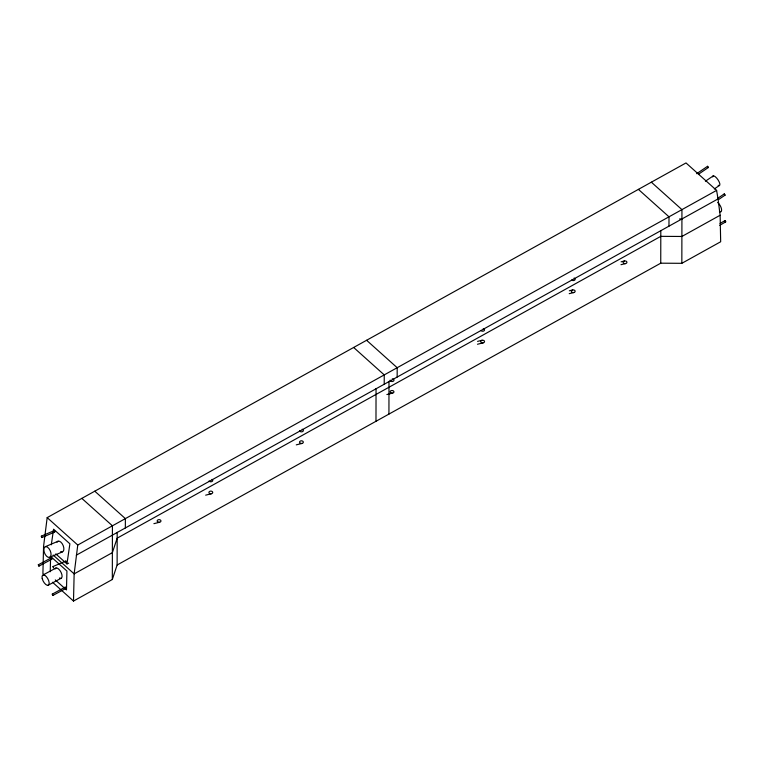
<?xml version="1.0" encoding="UTF-8"?>
<svg xmlns="http://www.w3.org/2000/svg" width="764" height="764" viewBox="0 0 764 764"><rect width="100%" height="100%" fill="white"/><g stroke="black" fill="none" stroke-linecap="round" stroke-linejoin="round"><path stroke-width="1.15" d="M52.525 582.244L73.497 601.058L112.327 579.494L112.423 525.804L81.834 498.376M112.327 579.494L117.121 564.997L117.178 532.317M125.353 527.962L125.372 518.622L94.784 491.185M375.983 421.279L376.041 388.599M384.225 384.244L384.235 374.904L353.646 347.467M388.933 414.088L388.991 381.408M397.165 377.053L397.184 367.713L366.596 340.276M117.121 564.997L660.745 263.188L660.803 230.508M668.977 226.154L668.997 216.814L638.408 189.376M660.745 263.188L681.841 263.313L681.937 209.623L651.348 182.185M50.243 571.749L50.605 556.393L66.926 571.023L66.478 589.923L55.314 579.914M73.497 601.058L74.146 573.879L77.766 545.047L716.603 190.379L686.015 162.942L47.177 517.62L43.558 546.441L42.908 573.621L44.656 575.187M718.685 199.48L725.093 195.116L724.282 193.884L724.358 194.486M51.303 544.808L53.575 529.185L69.887 543.815L66.965 563.908L68.674 563.183M725.026 221.331C726.574 223.403 725.122 219.344 724.96 221.197M53.05 566.535L53.614 567.9L53.012 566.554L65.857 561.053L66.43 562.419L65.857 561.053M724.224 193.922L717.826 198.277M725.093 195.116L724.53 194.744M38.343 564.768L39.012 566.095L38.315 564.787L51.284 557.825L52.047 558.732L51.503 558.933M52.917 595.414L52.305 594.106L65.169 587.163L65.819 587.745L65.828 588.481L52.859 595.442L52.267 594.106M41.934 537.493L41.332 536.147L41.858 537.531L54.712 532.03L54.788 531.247L54.187 530.655L41.332 536.147M707.512 166.304L708.295 167.545L707.54 166.304L696.663 173.695M698.411 174.278L708.276 167.555M705.42 181.221L713.309 175.844M714.311 188.956L719.239 185.595M65.169 587.163L65.828 588.481M720.032 223.451L725.007 220.595M719.698 225.342L725.676 221.913M76.295 555.189L718.036 198.917L716.603 190.379M718.036 198.917L720.127 215.247L681.889 236.468L660.793 236.343L117.169 538.152L112.375 552.649L74.146 573.879L53.165 555.065M681.841 263.313L720.672 241.758L720.127 215.247M38.974 566.105L51.914 559.153M43.147 574.92L56.087 567.967M48.056 585.3L60.996 578.348M45.382 546.661L58.198 541.179M49.526 557.405A5.768 3.075 66.8 0 0 48.991 548.619A5.768 3.075 66.8 0 0 43.844 550.08A5.768 3.075 66.8 0 0 49.526 557.405L62.342 551.923M54.139 530.665L54.674 532.04M51.284 557.825L51.417 558.828M621.094 261.823L624.503 260.982M620.989 264.688L625.535 263.57M569.323 290.798L572.723 289.957M569.218 293.672L573.754 292.545M477.586 341.384L482.122 340.257M477.481 344.249L483.154 342.845M386.87 394.549L392.553 393.145M296.27 444.858L301.942 443.454M205.669 495.158L211.341 493.754M153.889 523.665L159.571 522.261M679.578 218.953L681.927 218.962M47.177 517.62L77.766 545.047M55.801 553.9L66.965 563.908M712.659 176.895A5.768 1.939 55.7 0 1 718.064 179.903A5.768 1.939 55.7 0 1 718.17 185.327M717.635 202.479A5.768 2.454 60.2 0 1 721.493 208.964A5.768 2.454 60.2 0 1 719.43 211.714M57.014 542.259A5.768 3.075 66.8 0 1 63.24 545.706A5.768 3.075 66.8 0 1 60.633 551.656M55.142 568.941A5.768 2.617 61.8 0 1 61.13 572.494A5.768 2.617 61.8 0 1 59.43 578.014M212.058 479.4A1.9 1.347 0.1 0 1 211.972 481.521A1.9 1.347 0.1 0 1 209.078 480.938M302.2 429.253A1.9 1.347 0.1 0 1 303.289 430.839A1.9 1.347 0.1 0 1 301.226 431.822A1.9 1.347 0.1 0 1 299.545 430.514M392.276 378.849A1.9 1.347 0.1 0 1 393.947 380.31A1.9 1.347 0.1 0 1 391.922 381.522A1.9 1.347 0.1 0 1 390.156 380.119M483.278 328.615A1.9 1.347 0.1 0 1 484.08 330.774A1.9 1.347 0.1 0 1 480.948 330.468M574.136 278.039A1.9 1.347 0.1 0 1 574.69 280.121A1.9 1.347 0.1 0 1 571.692 279.987M42.23 578.596A5.768 2.617 61.8 0 0 48.313 585.205A5.768 2.617 61.8 0 0 46.26 576.534A5.768 2.617 61.8 0 0 42.23 578.596M158.024 522.099A1.9 1.347 0.1 0 0 160.956 521.038A1.9 1.347 0.1 0 0 158.177 519.778A1.9 1.347 0.1 0 0 158.024 522.099M209.794 493.592A1.9 1.347 0.1 0 0 212.726 492.522A1.9 1.347 0.1 0 0 209.947 491.262A1.9 1.347 0.1 0 0 209.794 493.592M300.405 443.292A1.9 1.347 0.1 0 0 303.327 442.222A1.9 1.347 0.1 0 0 300.558 440.962A1.9 1.347 0.1 0 0 300.405 443.292M391.006 392.982A1.9 1.347 0.1 0 0 393.938 391.922A1.9 1.347 0.1 0 0 391.158 390.662A1.9 1.347 0.1 0 0 391.006 392.982M481.606 342.683A1.9 1.347 0.1 0 0 484.538 341.623A1.9 1.347 0.1 0 0 481.769 340.362A1.9 1.347 0.1 0 0 481.606 342.683M572.217 292.383A1.9 1.347 0.1 0 0 575.149 291.313A1.9 1.347 0.1 0 0 572.37 290.062A1.9 1.347 0.1 0 0 572.217 292.383M623.987 263.408A1.9 1.347 0.1 0 0 626.919 262.338A1.9 1.347 0.1 0 0 624.14 261.078A1.9 1.347 0.1 0 0 623.987 263.408"/></g></svg>
